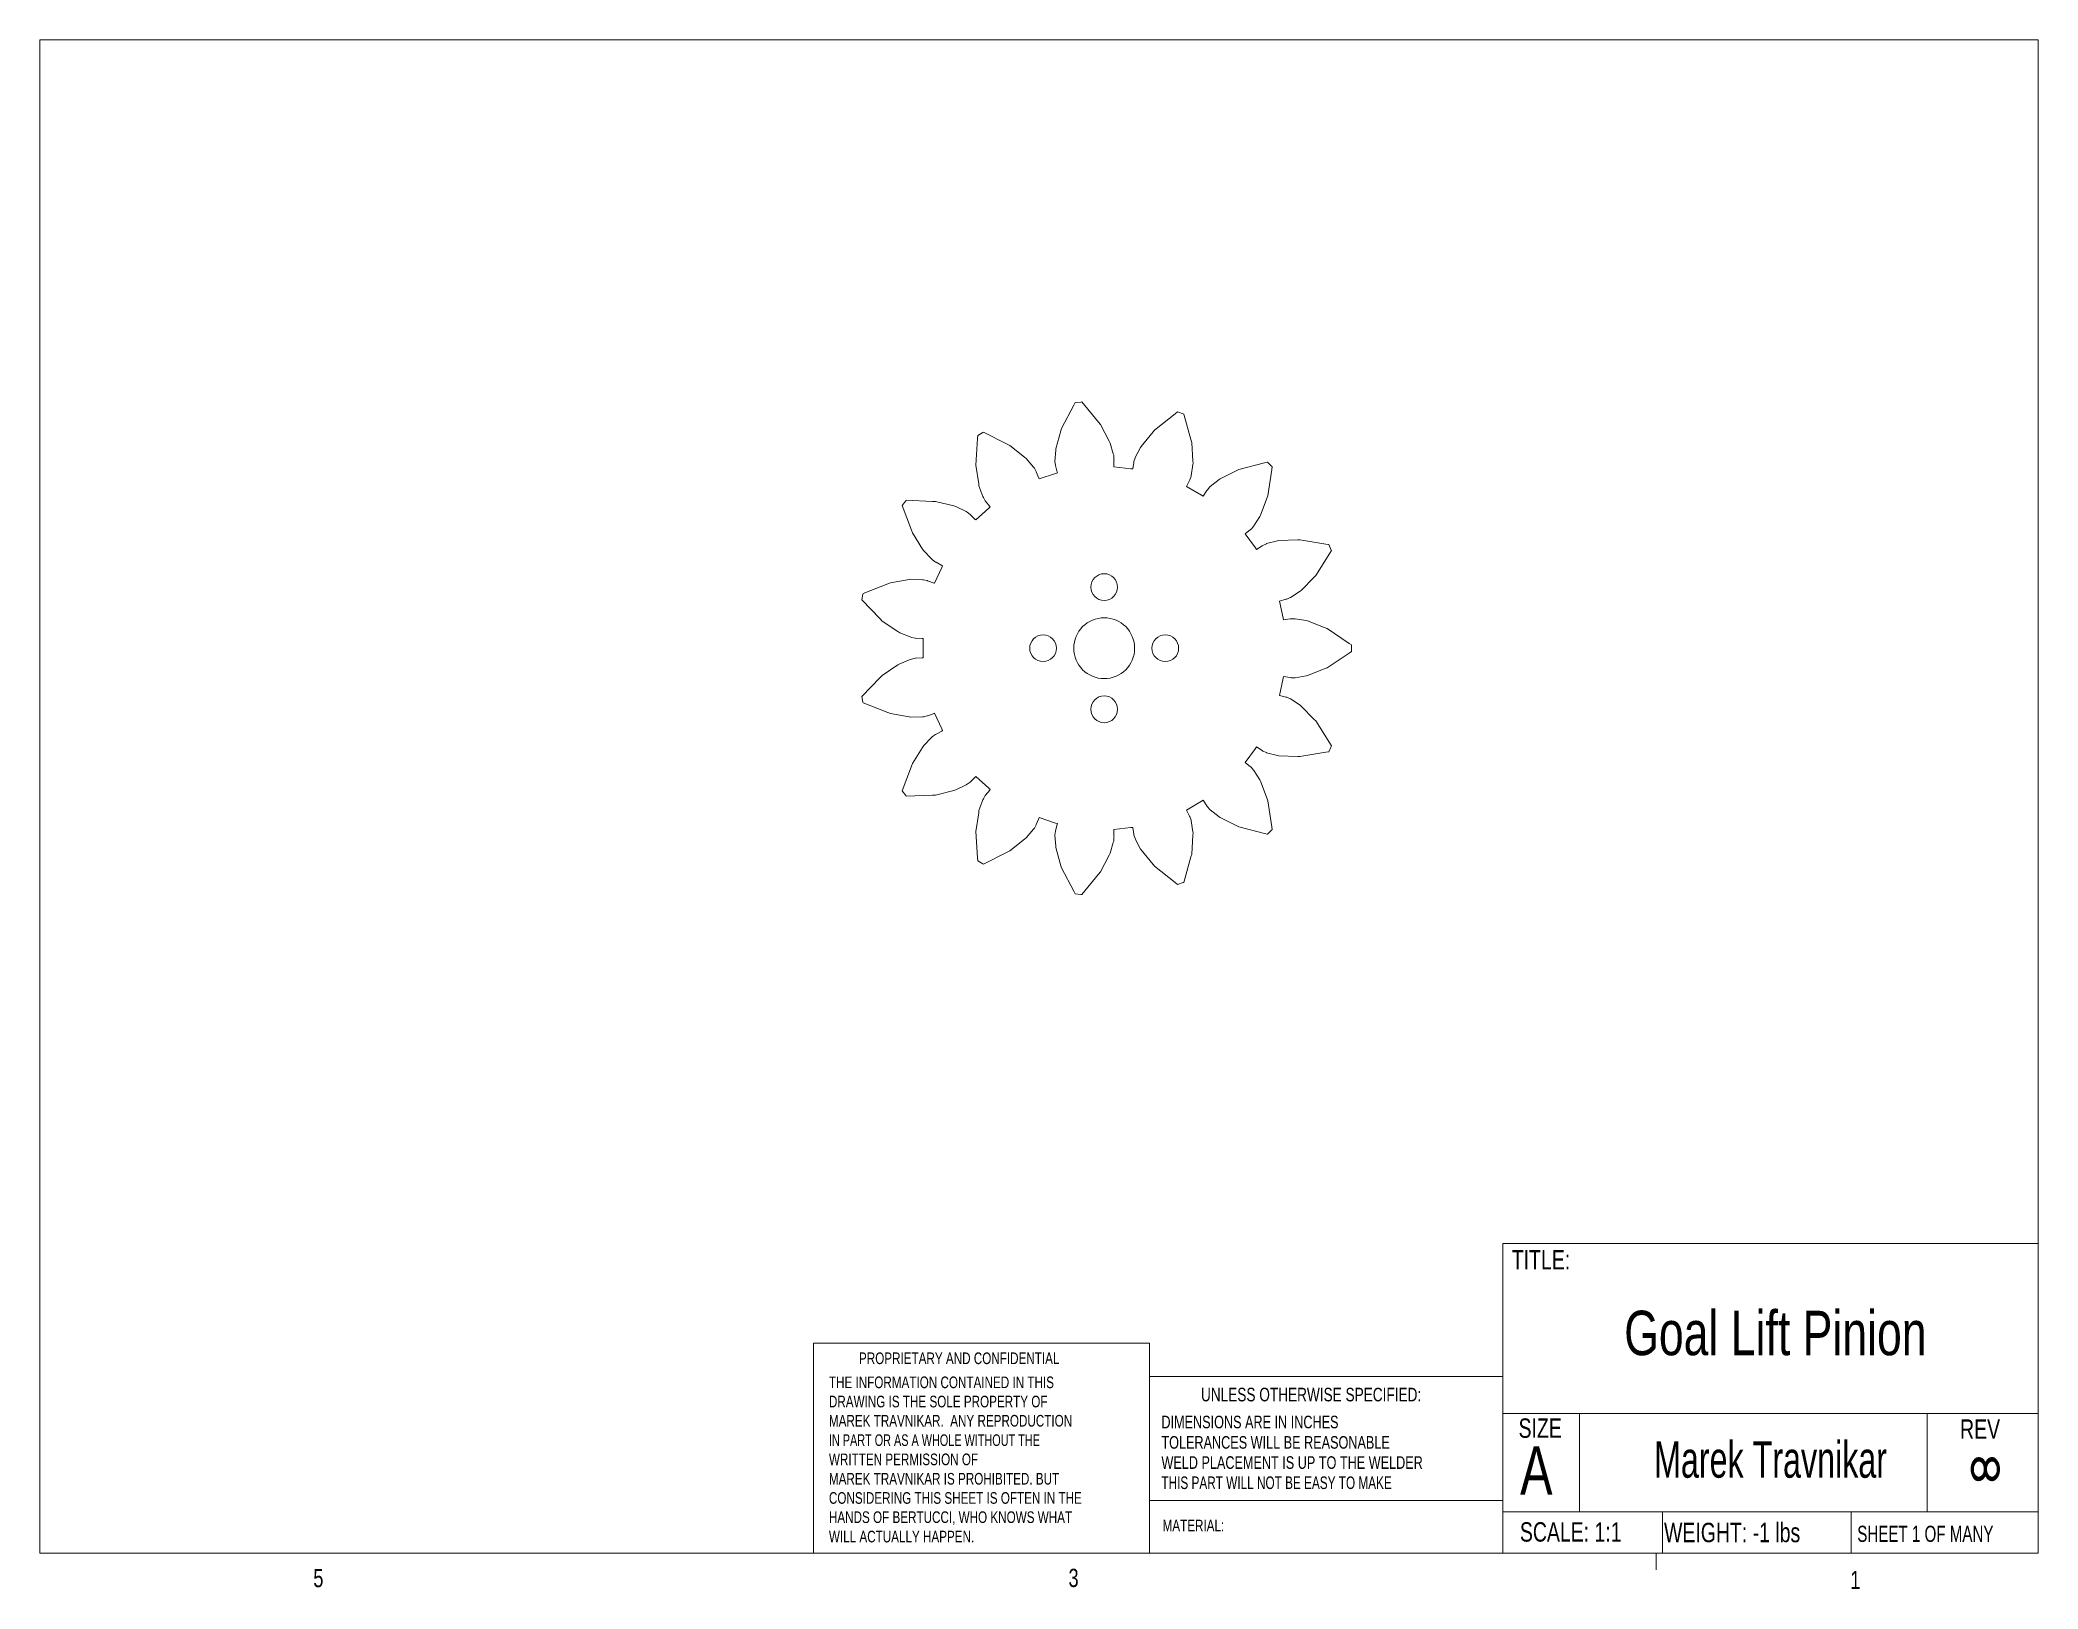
# Model space of a CAD drawing. Header units: inches. Extents: x 0.3 to 10.6, y 0.2 to 8.2.
import ezdxf

# ---------------------------------------------------------------- set-up
doc = ezdxf.new("R2010")
doc.units = ezdxf.units.IN
doc.header["$MEASUREMENT"] = 0
doc.styles.add('SLDTEXTSTYLE0', font='TXT', dxfattribs={"width": 0.75, "bigfont": 'bigfont'})
doc.styles.add('SLDTEXTSTYLE1', font='TXT', dxfattribs={"width": 0.75})
doc.styles.add('SLDTEXTSTYLE2', font='TXT', dxfattribs={"width": 0.7})
doc.styles.add('SLDTEXTSTYLE3', font='TXT', dxfattribs={"width": 0.663})
doc.styles.add('SLDTEXTSTYLE4', font='TXT', dxfattribs={"width": 0.698529})
doc.styles.add('SLDTEXTSTYLE5', font='TXT', dxfattribs={"width": 0.69697})

# ---------------------------------------------------------------- blocks, each defined once
blk = doc.blocks.new('SW_NOTE_0')
at = {"color": 0, "linetype": 'Continuous', "lineweight": 0, "char_height": 0.065, "attachment_point": 1}
for s, insert, style in [('DIMENSIONS ARE IN INCHES', (0, 0.084), 'SLDTEXTSTYLE1'), ('TOLERANCES WILL BE REASONABLE', (0, -0.021), 'SLDTEXTSTYLE1'), ('WELD PLACEMENT IS UP TO THE WELDER', (0, -0.125), 'SLDTEXTSTYLE1'), ('THIS PART WILL NOT BE EASY TO MAKE', (0, -0.229), 'SLDTEXTSTYLE4')]:
    blk.add_mtext(s, dxfattribs=dict(at, insert=insert, style=style))
blk = doc.blocks.new('SW_NOTE_1')
at = {"color": 0, "linetype": 'Continuous', "lineweight": 0, "char_height": 0.06, "attachment_point": 1}
for s, insert, style in [('THE INFORMATION CONTAINED IN THIS', (0, 0.077), 'SLDTEXTSTYLE1'), ('DRAWING IS THE SOLE PROPERTY OF', (0, -0.022), 'SLDTEXTSTYLE1'), ('MAREK TRAVNIKAR.  ANY REPRODUCTION', (0, -0.121), 'SLDTEXTSTYLE1'), ('IN PART OR AS A WHOLE WITHOUT THE', (0, -0.221), 'SLDTEXTSTYLE5'), ('WRITTEN PERMISSION OF', (0, -0.32), 'SLDTEXTSTYLE1'), ('MAREK TRAVNIKAR IS PROHIBITED. BUT', (0, -0.42), 'SLDTEXTSTYLE1'), ('CONSIDERING THIS SHEET IS OFTEN IN THE', (0, -0.519), 'SLDTEXTSTYLE1'), ('HANDS OF BERTUCCI, WHO KNOWS WHAT', (0, -0.618), 'SLDTEXTSTYLE1'), ('WILL ACTUALLY HAPPEN.', (0, -0.718), 'SLDTEXTSTYLE1')]:
    blk.add_mtext(s, dxfattribs=dict(at, insert=insert, style=style))

msp = doc.modelspace()

# ---------------------------------------------------------------- linework, layer by layer
at = {"color": 7, "linetype": 'Continuous', "lineweight": 0}
for p, q in [((0.33, 8.192), (10.63, 8.192)), ((0.33, 8.192), (0.33, 0.392)), ((10.63, 0.392), (10.63, 8.192)), ((7.871, 1.989), (7.871, 0.392)), ((7.871, 1.989), (10.63, 1.989)), ((4.318, 1.475), (6.049, 1.475)), ((4.318, 1.475), (4.318, 0.392)), ((6.049, 1.475), (6.049, 0.392)), ((7.871, 1.303), (6.049, 1.303)), ((6.049, 1.303), (6.049, 0.664)), ((7.871, 1.303), (7.871, 0.664)), ((7.871, 1.112), (10.63, 1.112)), ((8.267, 1.112), (8.267, 0.605)), ((10.058, 1.112), (10.058, 0.605)), ((7.871, 0.664), (6.049, 0.664)), ((6.049, 0.664), (6.049, 0.392)), ((7.871, 0.664), (6.049, 0.664)), ((7.871, 0.664), (7.871, 0.392)), ((7.871, 0.605), (10.63, 0.605)), ((8.694, 0.605), (8.694, 0.392)), ((9.666, 0.605), (9.666, 0.392)), ((10.63, 0.392), (0.33, 0.392)), ((4.318, 0.392), (6.049, 0.392)), ((7.871, 0.392), (6.049, 0.392)), ((8.661, 0.392), (8.661, 0.307))]:
    msp.add_line(p, q, dxfattribs=at)
at = {"color": 7, "linetype": 'Continuous', "lineweight": 15}
for p, q in [((5.596, 6.189), (5.659, 6.31)), ((5.666, 6.323), (5.659, 6.31)), ((5.666, 6.323), (5.696, 6.326)), ((5.7, 6.327), (5.696, 6.326)), ((5.787, 6.222), (5.7, 6.327)), ((5.596, 6.189), (5.593, 6.178)), ((5.787, 6.222), (5.797, 6.21)), ((5.842, 6.124), (5.797, 6.21)), ((6.075, 6.181), (6.068, 6.172)), ((6.075, 6.181), (6.182, 6.265)), ((6.194, 6.275), (6.182, 6.265)), ((6.194, 6.275), (6.223, 6.265)), ((6.226, 6.264), (6.223, 6.265)), ((6.263, 6.133), (6.226, 6.264)), ((5.155, 6.001), (5.163, 6.138)), ((5.164, 6.153), (5.163, 6.138)), ((5.164, 6.153), (5.191, 6.168)), ((5.193, 6.17), (5.191, 6.168)), ((5.193, 6.17), (5.316, 6.109)), ((5.329, 6.102), (5.316, 6.109)), ((5.329, 6.102), (5.406, 6.042)), ((5.562, 6.02), (5.566, 6.078)), ((5.567, 6.085), (5.566, 6.078)), ((5.567, 6.085), (5.593, 6.178)), ((5.842, 6.124), (5.847, 6.114)), ((5.863, 6.058), (5.847, 6.114)), ((5.976, 6.04), (6.003, 6.092)), ((6.006, 6.097), (6.003, 6.092)), ((6.006, 6.097), (6.068, 6.172)), ((6.263, 6.133), (6.267, 6.118)), ((6.273, 6.021), (6.267, 6.118)), ((5.155, 6.001), (5.169, 5.905)), ((5.414, 6.035), (5.406, 6.042)), ((5.452, 5.99), (5.414, 6.035)), ((5.452, 5.99), (5.456, 5.985)), ((5.465, 5.968), (5.456, 5.985)), ((5.562, 6.02), (5.565, 6)), ((5.565, 5.998), (5.565, 6)), ((5.565, 5.998), (5.574, 5.965)), ((5.863, 6.058), (5.865, 6.052)), ((5.866, 6.032), (5.865, 6.052)), ((5.866, 6.026), (5.865, 5.992)), ((5.865, 5.992), (5.954, 5.982)), ((5.866, 6.032), (5.867, 6.03)), ((5.867, 6.03), (5.866, 6.026)), ((5.963, 5.981), (5.954, 5.982)), ((5.963, 5.981), (5.969, 6.015)), ((5.969, 6.019), (5.975, 6.038)), ((5.969, 6.019), (5.969, 6.015)), ((5.976, 6.04), (5.975, 6.038)), ((6.273, 6.004), (6.265, 5.946)), ((6.273, 6.021), (6.274, 6.01)), ((6.274, 6.01), (6.273, 6.004)), ((6.51, 5.978), (6.5, 5.973)), ((6.51, 5.978), (6.642, 6.012)), ((6.657, 6.016), (6.642, 6.012)), ((6.657, 6.016), (6.679, 5.995)), ((6.68, 5.978), (6.66, 5.843)), ((6.682, 5.993), (6.679, 5.995)), ((6.682, 5.993), (6.68, 5.978)), ((5.17, 5.894), (5.169, 5.905)), ((5.17, 5.894), (5.19, 5.839)), ((5.465, 5.968), (5.466, 5.966)), ((5.479, 5.934), (5.466, 5.966)), ((5.479, 5.934), (5.48, 5.93)), ((5.48, 5.93), (5.565, 5.958)), ((5.575, 5.961), (5.565, 5.958)), ((5.575, 5.961), (5.574, 5.965)), ((6.256, 5.922), (6.24, 5.891)), ((6.24, 5.891), (6.318, 5.846)), ((6.258, 5.925), (6.256, 5.922)), ((6.264, 5.944), (6.258, 5.925)), ((6.265, 5.946), (6.264, 5.944)), ((6.348, 5.874), (6.345, 5.87)), ((6.348, 5.874), (6.36, 5.888)), ((6.362, 5.89), (6.36, 5.888)), ((6.362, 5.89), (6.408, 5.926)), ((6.413, 5.93), (6.408, 5.926)), ((6.413, 5.93), (6.5, 5.973)), ((4.775, 5.793), (4.793, 5.817)), ((4.775, 5.793), (4.822, 5.665)), ((4.795, 5.82), (4.793, 5.817)), ((4.795, 5.82), (4.931, 5.814)), ((4.946, 5.814), (4.931, 5.814)), ((4.946, 5.814), (5.041, 5.79)), ((5.051, 5.787), (5.041, 5.79)), ((5.051, 5.787), (5.104, 5.761)), ((5.154, 5.718), (5.221, 5.778)), ((5.193, 5.833), (5.19, 5.839)), ((5.193, 5.833), (5.203, 5.817)), ((5.204, 5.815), (5.203, 5.817)), ((5.204, 5.815), (5.226, 5.788)), ((5.228, 5.785), (5.221, 5.778)), ((5.228, 5.785), (5.226, 5.788)), ((6.327, 5.841), (6.318, 5.846)), ((6.327, 5.841), (6.345, 5.87)), ((6.656, 5.833), (6.622, 5.742)), ((6.66, 5.843), (6.656, 5.833)), ((5.11, 5.758), (5.104, 5.761)), ((5.11, 5.758), (5.125, 5.747)), ((5.127, 5.745), (5.125, 5.747)), ((5.127, 5.745), (5.151, 5.721)), ((5.154, 5.718), (5.151, 5.721)), ((6.57, 5.668), (6.543, 5.646)), ((6.573, 5.671), (6.57, 5.668)), ((6.586, 5.685), (6.573, 5.671)), ((6.588, 5.687), (6.586, 5.685)), ((6.619, 5.736), (6.588, 5.687)), ((6.622, 5.742), (6.619, 5.736)), ((4.828, 5.651), (4.822, 5.665)), ((4.828, 5.651), (4.88, 5.568)), ((4.886, 5.559), (4.88, 5.568)), ((6.596, 5.574), (6.543, 5.646)), ((6.596, 5.574), (6.601, 5.566)), ((6.601, 5.566), (6.631, 5.585)), ((6.634, 5.587), (6.631, 5.585)), ((6.634, 5.587), (6.652, 5.595)), ((6.653, 5.596), (6.652, 5.595)), ((6.653, 5.596), (6.71, 5.61)), ((6.716, 5.612), (6.71, 5.61)), ((6.716, 5.612), (6.814, 5.616)), ((6.825, 5.616), (6.814, 5.616)), ((6.825, 5.616), (6.959, 5.593)), ((6.974, 5.591), (6.959, 5.593)), ((6.986, 5.563), (6.974, 5.591)), ((6.986, 5.563), (6.988, 5.56)), ((4.886, 5.559), (4.926, 5.517)), ((4.931, 5.512), (4.926, 5.517)), ((4.947, 5.501), (4.931, 5.512)), ((4.942, 5.392), (4.979, 5.473)), ((4.949, 5.5), (4.947, 5.501)), ((4.979, 5.484), (4.949, 5.5)), ((4.983, 5.482), (4.979, 5.484)), ((4.983, 5.482), (4.979, 5.473)), ((6.98, 5.547), (6.907, 5.432)), ((6.988, 5.56), (6.98, 5.547)), ((4.573, 5.339), (4.7, 5.389)), ((4.714, 5.394), (4.7, 5.389)), ((4.714, 5.394), (4.81, 5.411)), ((4.82, 5.413), (4.81, 5.411)), ((4.82, 5.413), (4.879, 5.41)), ((4.885, 5.41), (4.879, 5.41)), ((4.885, 5.41), (4.904, 5.406)), ((4.906, 5.405), (4.904, 5.406)), ((4.906, 5.405), (4.939, 5.393)), ((4.942, 5.392), (4.939, 5.393)), ((6.899, 5.424), (6.831, 5.355)), ((6.907, 5.432), (6.899, 5.424)), ((4.566, 5.306), (4.572, 5.335)), ((4.566, 5.306), (4.661, 5.208)), ((4.573, 5.339), (4.572, 5.335)), ((6.753, 5.309), (6.72, 5.3)), ((6.739, 5.212), (6.72, 5.3)), ((6.757, 5.31), (6.753, 5.309)), ((6.775, 5.318), (6.757, 5.31)), ((6.777, 5.318), (6.775, 5.318)), ((6.826, 5.351), (6.777, 5.318)), ((6.831, 5.355), (6.826, 5.351)), ((4.672, 5.197), (4.661, 5.208)), ((4.753, 5.143), (4.672, 5.197)), ((6.739, 5.212), (6.741, 5.203)), ((6.741, 5.203), (6.775, 5.208)), ((6.779, 5.209), (6.775, 5.208)), ((6.779, 5.209), (6.798, 5.209)), ((6.8, 5.209), (6.798, 5.209)), ((6.8, 5.209), (6.858, 5.199)), ((6.864, 5.198), (6.858, 5.199)), ((6.864, 5.198), (6.955, 5.162)), ((6.965, 5.158), (6.955, 5.162)), ((6.965, 5.158), (7.079, 5.082)), ((4.762, 5.137), (4.753, 5.143)), ((4.816, 5.115), (4.762, 5.137)), ((4.822, 5.113), (4.816, 5.115)), ((4.841, 5.109), (4.822, 5.113)), ((4.843, 5.109), (4.841, 5.109)), ((4.878, 5.107), (4.843, 5.109)), ((4.882, 5.107), (4.878, 5.107)), ((4.882, 5.107), (4.882, 5.097)), ((4.882, 5.007), (4.882, 5.097)), ((7.091, 5.074), (7.079, 5.082)), ((7.091, 5.074), (7.091, 5.07)), ((7.091, 5.07), (7.091, 5.04)), ((4.672, 4.917), (4.753, 4.971)), ((4.762, 4.977), (4.753, 4.971)), ((4.762, 4.977), (4.816, 4.999)), ((4.822, 5.001), (4.816, 4.999)), ((4.822, 5.001), (4.841, 5.005)), ((4.843, 5.005), (4.841, 5.005)), ((4.843, 5.005), (4.878, 5.007)), ((4.882, 5.007), (4.878, 5.007)), ((6.955, 4.952), (6.864, 4.916)), ((6.965, 4.956), (6.955, 4.952)), ((7.079, 5.032), (6.965, 4.956)), ((7.091, 5.04), (7.079, 5.032)), ((4.566, 4.808), (4.661, 4.906)), ((4.672, 4.917), (4.661, 4.906)), ((6.739, 4.902), (6.72, 4.814)), ((6.741, 4.911), (6.739, 4.902)), ((6.775, 4.906), (6.741, 4.911)), ((6.779, 4.905), (6.775, 4.906)), ((6.798, 4.905), (6.779, 4.905)), ((6.8, 4.905), (6.798, 4.905)), ((6.858, 4.915), (6.8, 4.905)), ((6.864, 4.916), (6.858, 4.915)), ((4.566, 4.808), (4.572, 4.779)), ((4.573, 4.775), (4.572, 4.779)), ((4.7, 4.725), (4.573, 4.775)), ((6.72, 4.814), (6.753, 4.805)), ((6.757, 4.804), (6.753, 4.805)), ((6.757, 4.804), (6.775, 4.796)), ((6.777, 4.796), (6.775, 4.796)), ((6.777, 4.796), (6.826, 4.763)), ((6.831, 4.759), (6.826, 4.763)), ((6.899, 4.69), (6.831, 4.759)), ((4.714, 4.72), (4.7, 4.725)), ((4.81, 4.703), (4.714, 4.72)), ((4.82, 4.701), (4.81, 4.703)), ((4.879, 4.704), (4.82, 4.701)), ((4.885, 4.704), (4.879, 4.704)), ((4.904, 4.708), (4.885, 4.704)), ((4.906, 4.709), (4.904, 4.708)), ((4.939, 4.721), (4.906, 4.709)), ((4.942, 4.722), (4.939, 4.721)), ((4.942, 4.722), (4.979, 4.641)), ((4.983, 4.632), (4.979, 4.641)), ((6.899, 4.69), (6.907, 4.682)), ((6.98, 4.567), (6.907, 4.682)), ((4.828, 4.463), (4.88, 4.546)), ((4.886, 4.555), (4.88, 4.546)), ((4.886, 4.555), (4.926, 4.597)), ((4.931, 4.602), (4.926, 4.597)), ((4.931, 4.602), (4.947, 4.613)), ((4.949, 4.614), (4.947, 4.613)), ((4.949, 4.614), (4.979, 4.63)), ((4.983, 4.632), (4.979, 4.63)), ((6.596, 4.54), (6.543, 4.468)), ((6.601, 4.548), (6.596, 4.54)), ((6.631, 4.529), (6.601, 4.548)), ((6.986, 4.551), (6.974, 4.523)), ((6.98, 4.567), (6.988, 4.554)), ((6.988, 4.554), (6.986, 4.551)), ((4.775, 4.321), (4.822, 4.449)), ((4.828, 4.463), (4.822, 4.449)), ((6.543, 4.468), (6.57, 4.446)), ((6.573, 4.443), (6.57, 4.446)), ((6.586, 4.429), (6.573, 4.443)), ((6.634, 4.527), (6.631, 4.529)), ((6.652, 4.519), (6.634, 4.527)), ((6.653, 4.518), (6.652, 4.519)), ((6.71, 4.504), (6.653, 4.518)), ((6.716, 4.502), (6.71, 4.504)), ((6.814, 4.498), (6.716, 4.502)), ((6.825, 4.498), (6.814, 4.498)), ((6.959, 4.521), (6.825, 4.498)), ((6.974, 4.523), (6.959, 4.521)), ((5.051, 4.327), (5.041, 4.324)), ((5.104, 4.353), (5.051, 4.327)), ((5.11, 4.356), (5.104, 4.353)), ((5.125, 4.367), (5.11, 4.356)), ((5.127, 4.369), (5.125, 4.367)), ((5.151, 4.393), (5.127, 4.369)), ((5.154, 4.396), (5.151, 4.393)), ((5.221, 4.336), (5.154, 4.396)), ((5.204, 4.299), (5.226, 4.326)), ((5.228, 4.329), (5.221, 4.336)), ((5.228, 4.329), (5.226, 4.326)), ((6.586, 4.429), (6.588, 4.427)), ((6.619, 4.378), (6.588, 4.427)), ((6.619, 4.378), (6.622, 4.372)), ((6.656, 4.281), (6.622, 4.372)), ((4.775, 4.321), (4.793, 4.297)), ((4.795, 4.294), (4.793, 4.297)), ((4.931, 4.3), (4.795, 4.294)), ((4.946, 4.3), (4.931, 4.3)), ((5.041, 4.324), (4.946, 4.3)), ((5.17, 4.22), (5.19, 4.275)), ((5.193, 4.281), (5.19, 4.275)), ((5.193, 4.281), (5.203, 4.298)), ((5.204, 4.299), (5.203, 4.298)), ((6.318, 4.268), (6.24, 4.223)), ((6.327, 4.273), (6.318, 4.268)), ((6.327, 4.273), (6.345, 4.244)), ((6.348, 4.24), (6.345, 4.244)), ((6.348, 4.24), (6.36, 4.226)), ((6.362, 4.224), (6.36, 4.226)), ((6.408, 4.188), (6.362, 4.224)), ((6.656, 4.281), (6.66, 4.271)), ((6.68, 4.136), (6.66, 4.271)), ((5.155, 4.113), (5.169, 4.209)), ((5.17, 4.22), (5.169, 4.209)), ((5.452, 4.124), (5.414, 4.079)), ((5.456, 4.129), (5.452, 4.124)), ((5.465, 4.146), (5.456, 4.129)), ((5.466, 4.148), (5.465, 4.146)), ((5.479, 4.18), (5.466, 4.148)), ((5.48, 4.184), (5.479, 4.18)), ((5.565, 4.156), (5.48, 4.184)), ((5.575, 4.153), (5.565, 4.156)), ((5.565, 4.116), (5.574, 4.149)), ((5.575, 4.153), (5.574, 4.149)), ((5.954, 4.132), (5.865, 4.122)), ((5.866, 4.088), (5.865, 4.122)), ((5.963, 4.133), (5.954, 4.132)), ((5.963, 4.133), (5.969, 4.099)), ((6.256, 4.192), (6.24, 4.223)), ((6.256, 4.192), (6.258, 4.189)), ((6.264, 4.17), (6.258, 4.189)), ((6.264, 4.17), (6.265, 4.168)), ((6.273, 4.11), (6.265, 4.168)), ((6.413, 4.184), (6.408, 4.188)), ((6.5, 4.141), (6.413, 4.184)), ((6.51, 4.136), (6.5, 4.141)), ((6.642, 4.102), (6.51, 4.136)), ((6.682, 4.121), (6.679, 4.119)), ((6.68, 4.136), (6.682, 4.121)), ((5.155, 4.113), (5.163, 3.976)), ((5.406, 4.072), (5.329, 4.012)), ((5.414, 4.079), (5.406, 4.072)), ((5.562, 4.094), (5.565, 4.114)), ((5.562, 4.094), (5.566, 4.036)), ((5.565, 4.116), (5.565, 4.114)), ((5.567, 4.029), (5.566, 4.036)), ((5.567, 4.029), (5.593, 3.936)), ((5.863, 4.056), (5.847, 4)), ((5.865, 4.062), (5.863, 4.056)), ((5.866, 4.082), (5.865, 4.062)), ((5.866, 4.088), (5.867, 4.084)), ((5.867, 4.084), (5.866, 4.082)), ((5.969, 4.095), (5.969, 4.099)), ((5.969, 4.095), (5.975, 4.076)), ((5.976, 4.074), (5.975, 4.076)), ((5.976, 4.074), (6.003, 4.022)), ((6.006, 4.017), (6.003, 4.022)), ((6.273, 4.093), (6.267, 3.996)), ((6.273, 4.11), (6.274, 4.104)), ((6.274, 4.104), (6.273, 4.093)), ((6.657, 4.098), (6.642, 4.102)), ((6.679, 4.119), (6.657, 4.098)), ((5.164, 3.961), (5.163, 3.976)), ((5.191, 3.946), (5.164, 3.961)), ((5.193, 3.944), (5.191, 3.946)), ((5.316, 4.005), (5.193, 3.944)), ((5.329, 4.012), (5.316, 4.005)), ((5.596, 3.925), (5.593, 3.936)), ((5.596, 3.925), (5.659, 3.804)), ((5.842, 3.99), (5.797, 3.904)), ((5.847, 4), (5.842, 3.99)), ((6.006, 4.017), (6.068, 3.942)), ((6.075, 3.933), (6.068, 3.942)), ((6.182, 3.849), (6.075, 3.933)), ((6.263, 3.981), (6.226, 3.85)), ((6.267, 3.996), (6.263, 3.981)), ((5.787, 3.892), (5.7, 3.787)), ((5.797, 3.904), (5.787, 3.892)), ((6.194, 3.839), (6.182, 3.849)), ((6.223, 3.849), (6.194, 3.839)), ((6.226, 3.85), (6.223, 3.849)), ((5.666, 3.791), (5.659, 3.804)), ((5.696, 3.788), (5.666, 3.791)), ((5.7, 3.787), (5.696, 3.788))]:
    msp.add_line(p, q, dxfattribs=at)
for centre, radius in [((5.816, 5.372), 0.0689), ((5.816, 5.057), 0.157), ((5.501, 5.057), 0.0689), ((6.131, 5.057), 0.0689), ((5.816, 4.742), 0.0689)]:
    msp.add_circle(centre, radius, dxfattribs=at)

# ---------------------------------------------------------------- block references
at = {"color": 7, "linetype": 'Continuous', "lineweight": 0}
for name, p in [('SW_NOTE_1', (4.397, 1.226)), ('SW_NOTE_0', (6.111, 1.017))]:
    msp.add_blockref(name, p, dxfattribs=at)

# ---------------------------------------------------------------- texts
for s, insert, char_height, attachment_point, style in [('TITLE:', (7.917, 1.955), 0.1, 1, 'SLDTEXTSTYLE1'), ('Goal Lift Pinion', (9.276, 1.642), 0.22917, 2, 'SLDTEXTSTYLE1'), ('PROPRIETARY AND CONFIDENTIAL', (4.552, 1.427), 0.06, 1, 'SLDTEXTSTYLE1'), ('UNLESS OTHERWISE SPECIFIED:', (6.315, 1.245), 0.07, 1, 'SLDTEXTSTYLE1'), ('SIZE', (7.952, 1.087), 0.1, 1, 'SLDTEXTSTYLE1'), ('REV', (10.228, 1.082), 0.1, 1, 'SLDTEXTSTYLE1'), ('A', (7.96, 0.944), 0.25, 1, 'SLDTEXTSTYLE1'), ('Marek Travnikar', (9.251, 0.969), 0.1875, 2, 'SLDTEXTSTYLE3'), ('\\M+18187', (10.358, 0.95), 0.25, 2, 'SLDTEXTSTYLE0'), ('MATERIAL:', (6.117, 0.565), 0.06, 1, 'SLDTEXTSTYLE1'), ('SCALE: 1:1', (7.959, 0.552), 0.1, 1, 'SLDTEXTSTYLE1'), ('WEIGHT: -1 lbs', (8.702, 0.549), 0.1, 1, 'SLDTEXTSTYLE1'), ('SHEET 1 OF MANY', (9.698, 0.534), 0.08333, 1, 'SLDTEXTSTYLE2'), ('5', (1.739, 0.311), 0.0938, 1, 'SLDTEXTSTYLE1'), ('3', (5.632, 0.312), 0.0938, 1, 'SLDTEXTSTYLE1'), ('1', (9.662, 0.301), 0.0938, 1, 'SLDTEXTSTYLE1')]:
    msp.add_mtext(s, dxfattribs=dict(at, insert=insert, char_height=char_height, attachment_point=attachment_point, style=style))

doc.saveas('drawing.dxf')
